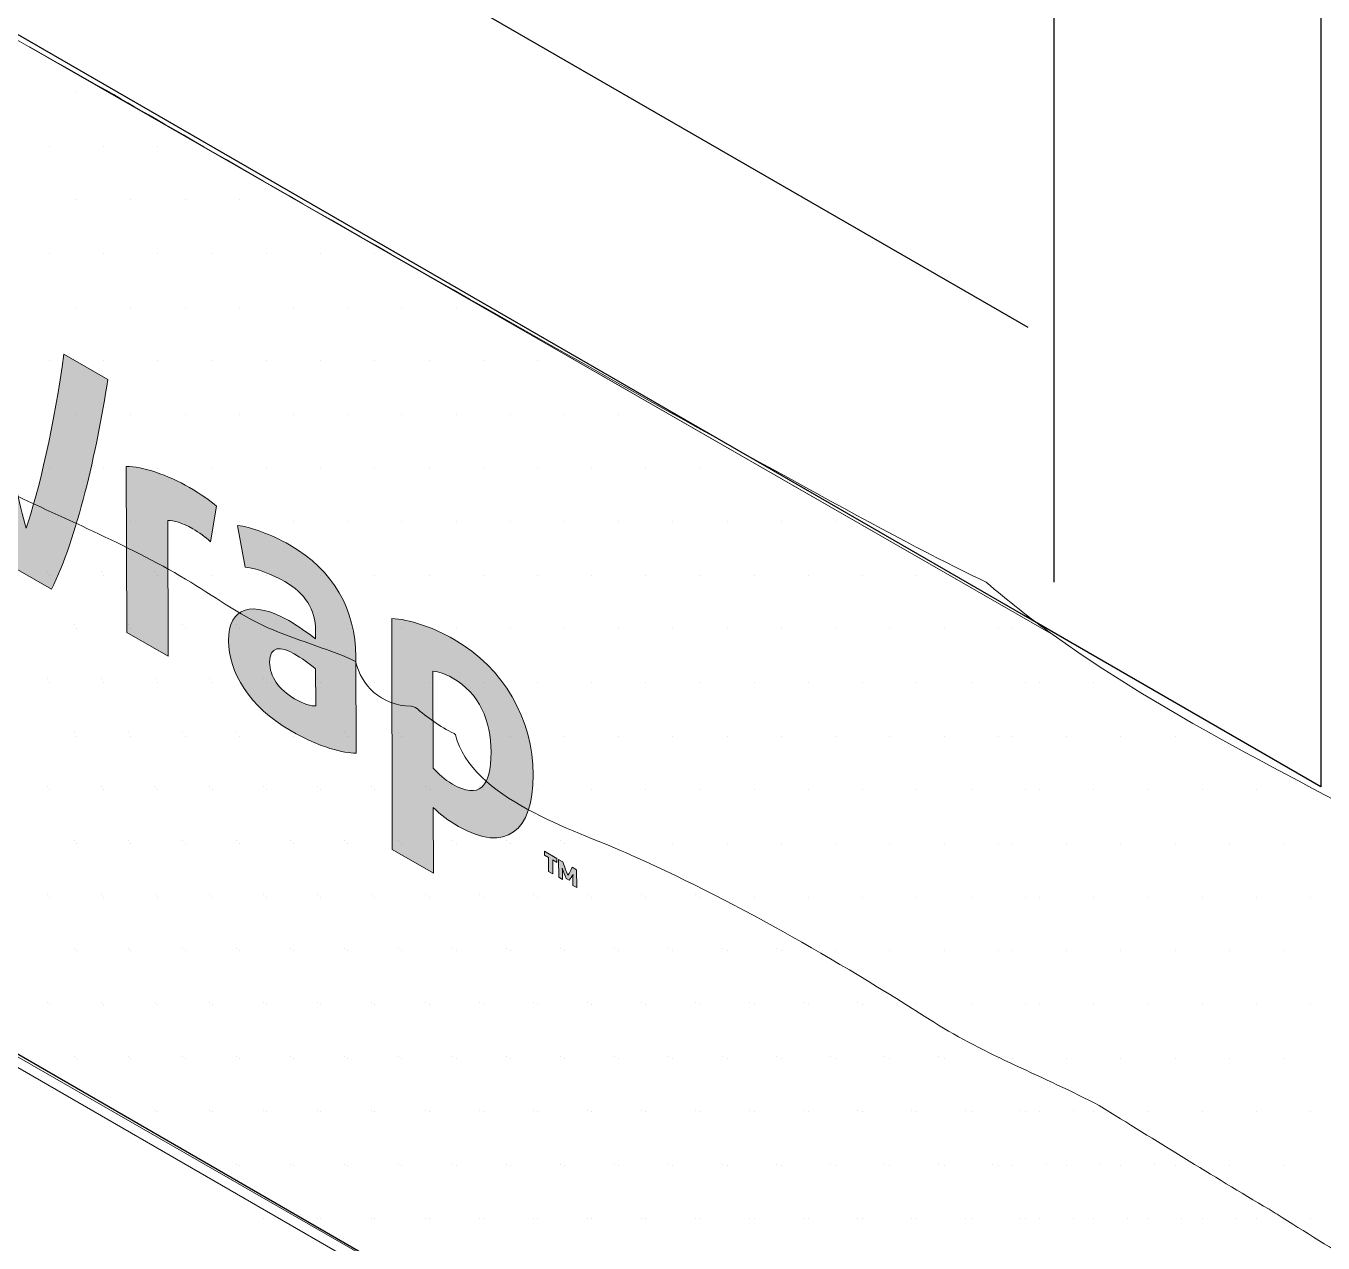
# Model space of a CAD drawing. Header units: inches. Extents: x -17.6 to 82.3, y -15.1 to 23.2.
# Drawn here: x 69.711 to 70.1616, y 10.218 to 10.641 of the extents above; entities that cross this region are included whole.
import ezdxf

# ---------------------------------------------------------------- set-up
doc = ezdxf.new("R2010")
doc.units = ezdxf.units.IN
doc.header["$MEASUREMENT"] = 0
for name, color, linetype, lineweight in [('.ATI-HATCH', 7, 'Continuous', 0), ('G-ANNO-TTLB', 7, 'Continuous', 0), ('TYVEK', 7, 'Continuous', 0)]:
    doc.layers.add(name, color=color, linetype=linetype, lineweight=lineweight)

# ---------------------------------------------------------------- blocks, each defined once
blk = doc.blocks.new('Block_326')
at = {"layer": 'TYVEK', "true_color": 0x000000, "transparency": 33554687}
h = blk.add_hatch(color=18, dxfattribs=at)
h.dxf.hatch_style = 2
edge = h.paths.add_edge_path()
edge.add_spline(control_points=[(69.72414, 10.52693), (69.72414, 10.52693), (69.73939, 10.51817), (69.73939, 10.51817), (69.73549, 10.49239), (69.72868, 10.46323), (69.71986, 10.44521), (69.71986, 10.44521), (69.70346, 10.45462), (69.70346, 10.45462), (69.69831, 10.47261), (69.69367, 10.49295), (69.68976, 10.51492), (69.68584, 10.49745), (69.68139, 10.48233), (69.6762, 10.47027), (69.6762, 10.47027), (69.65981, 10.47968), (69.65981, 10.47968), (69.6514, 10.5076), (69.6439, 10.54497), (69.63997, 10.57525), (69.63997, 10.57525), (69.65511, 10.56656), (69.65511, 10.56656), (69.65841, 10.53929), (69.66433, 10.50739), (69.66864, 10.49084), (69.6731, 10.50236), (69.68003, 10.52604), (69.683, 10.55055), (69.683, 10.55055), (69.69636, 10.54287), (69.69636, 10.54287), (69.69956, 10.51482), (69.70642, 10.48323), (69.71105, 10.4665), (69.71519, 10.47819), (69.72107, 10.50332), (69.72414, 10.52693)], knot_values=[0, 0, 0, 0, 1, 1, 1, 2, 2, 2, 3, 3, 3, 4, 4, 4, 5, 5, 5, 6, 6, 6, 7, 7, 7, 8, 8, 8, 9, 9, 9, 10, 10, 10, 11, 11, 11, 12, 12, 12, 13, 13, 13, 13], degree=3, periodic=0)
h = blk.add_hatch(color=18, dxfattribs=at)
h.dxf.hatch_style = 2
edge = h.paths.add_edge_path()
edge.add_spline(control_points=[(69.76774, 10.48061), (69.7715, 10.47845), (69.77506, 10.47593), (69.77715, 10.47413), (69.77715, 10.47413), (69.77509, 10.46172), (69.77509, 10.46172), (69.77331, 10.46346), (69.77112, 10.46496), (69.76893, 10.46622), (69.76506, 10.46844), (69.76245, 10.46909), (69.76026, 10.46915), (69.76026, 10.46915), (69.76038, 10.42194), (69.76038, 10.42194), (69.76038, 10.42194), (69.74597, 10.43022), (69.74597, 10.43022), (69.74597, 10.43022), (69.74583, 10.4879), (69.74583, 10.4879), (69.75146, 10.48791), (69.76023, 10.48493), (69.76774, 10.48061)], knot_values=[0, 0, 0, 0, 1, 1, 1, 2, 2, 2, 3, 3, 3, 4, 4, 4, 5, 5, 5, 6, 6, 6, 7, 7, 7, 8, 8, 8, 8], degree=3, periodic=0)
h = blk.add_hatch(color=18, dxfattribs=at)
h.dxf.hatch_style = 2
edge = h.paths.add_edge_path()
edge.add_spline(control_points=[(69.81163, 10.40467), (69.81163, 10.40467), (69.8116, 10.41755), (69.8116, 10.41755), (69.80919, 10.41953), (69.80668, 10.42133), (69.80418, 10.42277), (69.79937, 10.42553), (69.79562, 10.42552), (69.79563, 10.41986), (69.79565, 10.41481), (69.79879, 10.41036), (69.80432, 10.40718), (69.80745, 10.40538), (69.81006, 10.4046), (69.81163, 10.40467)], knot_values=[0, 0, 0, 0, 1, 1, 1, 2, 2, 2, 3, 3, 3, 4, 4, 4, 5, 5, 5, 5], degree=3, periodic=0)
edge = h.paths.add_edge_path()
edge.add_spline(control_points=[(69.80289, 10.3961), (69.78858, 10.40431), (69.78136, 10.41652), (69.78133, 10.42735), (69.7813, 10.43928), (69.78974, 10.4414), (69.80227, 10.43433), (69.8052, 10.43265), (69.80896, 10.43001), (69.81157, 10.42803), (69.81157, 10.42803), (69.81156, 10.43092), (69.81156, 10.43092), (69.81155, 10.43827), (69.80788, 10.44386), (69.80088, 10.44787), (69.79629, 10.45051), (69.79138, 10.45249), (69.78711, 10.4529), (69.78711, 10.4529), (69.78446, 10.4674), (69.78446, 10.4674), (69.78895, 10.46699), (69.79615, 10.4643), (69.80252, 10.46064), (69.81787, 10.45183), (69.82552, 10.43806), (69.82556, 10.4218), (69.82556, 10.4218), (69.82564, 10.38832), (69.82564, 10.38832), (69.82137, 10.38825), (69.81333, 10.3901), (69.80289, 10.3961)], knot_values=[0, 0, 0, 0, 1, 1, 1, 2, 2, 2, 3, 3, 3, 4, 4, 4, 5, 5, 5, 6, 6, 6, 7, 7, 7, 8, 8, 8, 9, 9, 9, 10, 10, 10, 11, 11, 11, 11], degree=3, periodic=0)
h = blk.add_hatch(color=18, dxfattribs=at)
h.dxf.hatch_style = 2
edge = h.paths.add_edge_path()
edge.add_spline(control_points=[(69.85915, 10.37751), (69.86834, 10.37223), (69.8726, 10.37628), (69.87257, 10.38868), (69.87254, 10.39952), (69.86856, 10.40902), (69.85905, 10.41448), (69.85644, 10.41598), (69.85457, 10.41645), (69.85237, 10.41675), (69.85237, 10.41675), (69.85246, 10.38303), (69.85246, 10.38303), (69.85444, 10.38093), (69.85612, 10.37925), (69.85915, 10.37751)], knot_values=[0, 0, 0, 0, 1, 1, 1, 2, 2, 2, 3, 3, 3, 4, 4, 4, 5, 5, 5, 5], degree=3, periodic=0)
edge = h.paths.add_edge_path()
edge.add_spline(control_points=[(69.86127, 10.36282), (69.85761, 10.36492), (69.8551, 10.36684), (69.85249, 10.36942), (69.85249, 10.36942), (69.85255, 10.34654), (69.85255, 10.34654), (69.85255, 10.34654), (69.83824, 10.35476), (69.83824, 10.35476), (69.83824, 10.35476), (69.83804, 10.43508), (69.83804, 10.43508), (69.84399, 10.43479), (69.85234, 10.43204), (69.85975, 10.42779), (69.87688, 10.41795), (69.88714, 10.40004), (69.88719, 10.38077), (69.88724, 10.36102), (69.87756, 10.35347), (69.86127, 10.36282)], knot_values=[0, 0, 0, 0, 1, 1, 1, 2, 2, 2, 3, 3, 3, 4, 4, 4, 5, 5, 5, 6, 6, 6, 7, 7, 7, 7], degree=3, periodic=0)
h = blk.add_hatch(color=18, dxfattribs=at)
h.dxf.hatch_style = 2
edge = h.paths.add_edge_path()
edge.add_spline(control_points=[(69.89753, 10.35051), (69.89807, 10.34873), (69.89857, 10.34738), (69.89921, 10.34593), (69.89982, 10.34666), (69.90025, 10.34747), (69.90077, 10.34865), (69.90077, 10.34865), (69.90227, 10.34779), (69.90227, 10.34779), (69.90227, 10.34779), (69.90229, 10.34156), (69.90229, 10.34156), (69.90229, 10.34156), (69.90098, 10.34231), (69.90098, 10.34231), (69.90098, 10.34231), (69.90097, 10.34518), (69.90097, 10.34518), (69.90097, 10.34518), (69.90103, 10.34612), (69.90103, 10.34612), (69.90061, 10.34542), (69.90011, 10.34472), (69.89968, 10.34419), (69.89968, 10.34419), (69.89868, 10.34477), (69.89868, 10.34477), (69.89822, 10.34583), (69.89772, 10.34712), (69.89728, 10.34832), (69.89728, 10.34832), (69.89735, 10.34726), (69.89735, 10.34726), (69.89735, 10.34726), (69.89735, 10.34439), (69.89735, 10.34439), (69.89735, 10.34439), (69.89605, 10.34514), (69.89605, 10.34514), (69.89605, 10.34514), (69.89603, 10.35137), (69.89603, 10.35137), (69.89603, 10.35137), (69.89753, 10.35051), (69.89753, 10.35051)], knot_values=[0, 0, 0, 0, 1, 1, 1, 2, 2, 2, 3, 3, 3, 4, 4, 4, 5, 5, 5, 6, 6, 6, 7, 7, 7, 8, 8, 8, 9, 9, 9, 10, 10, 10, 11, 11, 11, 12, 12, 12, 13, 13, 13, 14, 14, 14, 15, 15, 15, 15], degree=3, periodic=0)
edge = h.paths.add_edge_path()
edge.add_spline(control_points=[(69.89253, 10.352), (69.89253, 10.352), (69.89107, 10.35284), (69.89107, 10.35284), (69.89107, 10.35284), (69.89107, 10.35422), (69.89107, 10.35422), (69.89107, 10.35422), (69.89543, 10.35171), (69.89543, 10.35171), (69.89543, 10.35171), (69.89544, 10.35033), (69.89544, 10.35033), (69.89544, 10.35033), (69.89398, 10.35117), (69.89398, 10.35117), (69.89398, 10.35117), (69.89399, 10.34632), (69.89399, 10.34632), (69.89399, 10.34632), (69.89254, 10.34716), (69.89254, 10.34716), (69.89254, 10.34716), (69.89253, 10.352), (69.89253, 10.352)], knot_values=[0, 0, 0, 0, 1, 1, 1, 2, 2, 2, 3, 3, 3, 4, 4, 4, 5, 5, 5, 6, 6, 6, 7, 7, 7, 8, 8, 8, 8], degree=3, periodic=0)
at = {"layer": 'TYVEK'}
for points, knots in [([(69.72414, 10.52693), (69.72414, 10.52693), (69.73939, 10.51817), (69.73939, 10.51817), (69.73549, 10.49239), (69.72868, 10.46323), (69.71986, 10.44521), (69.71986, 10.44521), (69.70346, 10.45462), (69.70346, 10.45462), (69.69831, 10.47261), (69.69367, 10.49295), (69.68976, 10.51492), (69.68584, 10.49745), (69.68139, 10.48233), (69.6762, 10.47027), (69.6762, 10.47027), (69.65981, 10.47968), (69.65981, 10.47968), (69.6514, 10.5076), (69.6439, 10.54497), (69.63997, 10.57525), (69.63997, 10.57525), (69.65511, 10.56656), (69.65511, 10.56656), (69.65841, 10.53929), (69.66433, 10.50739), (69.66864, 10.49084), (69.6731, 10.50236), (69.68003, 10.52604), (69.683, 10.55055), (69.683, 10.55055), (69.69636, 10.54287), (69.69636, 10.54287), (69.69956, 10.51482), (69.70642, 10.48323), (69.71105, 10.4665), (69.71519, 10.47819), (69.72107, 10.50332), (69.72414, 10.52693)], [0, 0, 0, 0, 1, 1, 1, 2, 2, 2, 3, 3, 3, 4, 4, 4, 5, 5, 5, 6, 6, 6, 7, 7, 7, 8, 8, 8, 9, 9, 9, 10, 10, 10, 11, 11, 11, 12, 12, 12, 13, 13, 13, 13]), ([(69.76774, 10.48061), (69.7715, 10.47845), (69.77506, 10.47593), (69.77715, 10.47413), (69.77715, 10.47413), (69.77509, 10.46172), (69.77509, 10.46172), (69.77331, 10.46346), (69.77112, 10.46496), (69.76893, 10.46622), (69.76506, 10.46844), (69.76245, 10.46909), (69.76026, 10.46915), (69.76026, 10.46915), (69.76038, 10.42194), (69.76038, 10.42194), (69.76038, 10.42194), (69.74597, 10.43022), (69.74597, 10.43022), (69.74597, 10.43022), (69.74583, 10.4879), (69.74583, 10.4879), (69.75146, 10.48791), (69.76023, 10.48493), (69.76774, 10.48061)], [0, 0, 0, 0, 1, 1, 1, 2, 2, 2, 3, 3, 3, 4, 4, 4, 5, 5, 5, 6, 6, 6, 7, 7, 7, 8, 8, 8, 8]), ([(69.80289, 10.3961), (69.78858, 10.40431), (69.78136, 10.41652), (69.78133, 10.42735), (69.7813, 10.43928), (69.78974, 10.4414), (69.80227, 10.43433), (69.8052, 10.43265), (69.80896, 10.43001), (69.81157, 10.42803), (69.81157, 10.42803), (69.81156, 10.43092), (69.81156, 10.43092), (69.81155, 10.43827), (69.80788, 10.44386), (69.80088, 10.44787), (69.79629, 10.45051), (69.79138, 10.45249), (69.78711, 10.4529), (69.78711, 10.4529), (69.78446, 10.4674), (69.78446, 10.4674), (69.78895, 10.46699), (69.79615, 10.4643), (69.80252, 10.46064), (69.81787, 10.45183), (69.82552, 10.43806), (69.82556, 10.4218), (69.82556, 10.4218), (69.82564, 10.38832), (69.82564, 10.38832), (69.82137, 10.38825), (69.81333, 10.3901), (69.80289, 10.3961)], [0, 0, 0, 0, 1, 1, 1, 2, 2, 2, 3, 3, 3, 4, 4, 4, 5, 5, 5, 6, 6, 6, 7, 7, 7, 8, 8, 8, 9, 9, 9, 10, 10, 10, 11, 11, 11, 11]), ([(69.86127, 10.36282), (69.85761, 10.36492), (69.8551, 10.36684), (69.85249, 10.36942), (69.85249, 10.36942), (69.85255, 10.34654), (69.85255, 10.34654), (69.85255, 10.34654), (69.83824, 10.35476), (69.83824, 10.35476), (69.83824, 10.35476), (69.83804, 10.43508), (69.83804, 10.43508), (69.84399, 10.43479), (69.85234, 10.43204), (69.85975, 10.42779), (69.87688, 10.41795), (69.88714, 10.40004), (69.88719, 10.38077), (69.88724, 10.36102), (69.87756, 10.35347), (69.86127, 10.36282)], [0, 0, 0, 0, 1, 1, 1, 2, 2, 2, 3, 3, 3, 4, 4, 4, 5, 5, 5, 6, 6, 6, 7, 7, 7, 7]), ([(69.81163, 10.40467), (69.81163, 10.40467), (69.8116, 10.41755), (69.8116, 10.41755), (69.80919, 10.41953), (69.80668, 10.42133), (69.80418, 10.42277), (69.79937, 10.42553), (69.79562, 10.42552), (69.79563, 10.41986), (69.79565, 10.41481), (69.79879, 10.41036), (69.80432, 10.40718), (69.80745, 10.40538), (69.81006, 10.4046), (69.81163, 10.40467)], [0, 0, 0, 0, 1, 1, 1, 2, 2, 2, 3, 3, 3, 4, 4, 4, 5, 5, 5, 5]), ([(69.85915, 10.37751), (69.86834, 10.37223), (69.8726, 10.37628), (69.87257, 10.38868), (69.87254, 10.39952), (69.86856, 10.40902), (69.85905, 10.41448), (69.85644, 10.41598), (69.85457, 10.41645), (69.85237, 10.41675), (69.85237, 10.41675), (69.85246, 10.38303), (69.85246, 10.38303), (69.85444, 10.38093), (69.85612, 10.37925), (69.85915, 10.37751)], [0, 0, 0, 0, 1, 1, 1, 2, 2, 2, 3, 3, 3, 4, 4, 4, 5, 5, 5, 5]), ([(69.89253, 10.352), (69.89253, 10.352), (69.89107, 10.35284), (69.89107, 10.35284), (69.89107, 10.35284), (69.89107, 10.35422), (69.89107, 10.35422), (69.89107, 10.35422), (69.89543, 10.35171), (69.89543, 10.35171), (69.89543, 10.35171), (69.89544, 10.35033), (69.89544, 10.35033), (69.89544, 10.35033), (69.89398, 10.35117), (69.89398, 10.35117), (69.89398, 10.35117), (69.89399, 10.34632), (69.89399, 10.34632), (69.89399, 10.34632), (69.89254, 10.34716), (69.89254, 10.34716), (69.89254, 10.34716), (69.89253, 10.352), (69.89253, 10.352)], [0, 0, 0, 0, 1, 1, 1, 2, 2, 2, 3, 3, 3, 4, 4, 4, 5, 5, 5, 6, 6, 6, 7, 7, 7, 8, 8, 8, 8]), ([(69.89753, 10.35051), (69.89807, 10.34873), (69.89857, 10.34738), (69.89921, 10.34593), (69.89982, 10.34666), (69.90025, 10.34747), (69.90077, 10.34865), (69.90077, 10.34865), (69.90227, 10.34779), (69.90227, 10.34779), (69.90227, 10.34779), (69.90229, 10.34156), (69.90229, 10.34156), (69.90229, 10.34156), (69.90098, 10.34231), (69.90098, 10.34231), (69.90098, 10.34231), (69.90097, 10.34518), (69.90097, 10.34518), (69.90097, 10.34518), (69.90103, 10.34612), (69.90103, 10.34612), (69.90061, 10.34542), (69.90011, 10.34472), (69.89968, 10.34419), (69.89968, 10.34419), (69.89868, 10.34477), (69.89868, 10.34477), (69.89822, 10.34583), (69.89772, 10.34712), (69.89728, 10.34832), (69.89728, 10.34832), (69.89735, 10.34726), (69.89735, 10.34726), (69.89735, 10.34726), (69.89735, 10.34439), (69.89735, 10.34439), (69.89735, 10.34439), (69.89605, 10.34514), (69.89605, 10.34514), (69.89605, 10.34514), (69.89603, 10.35137), (69.89603, 10.35137), (69.89603, 10.35137), (69.89753, 10.35051), (69.89753, 10.35051)], [0, 0, 0, 0, 1, 1, 1, 2, 2, 2, 3, 3, 3, 4, 4, 4, 5, 5, 5, 6, 6, 6, 7, 7, 7, 8, 8, 8, 9, 9, 9, 10, 10, 10, 11, 11, 11, 12, 12, 12, 13, 13, 13, 14, 14, 14, 15, 15, 15, 15])]:
    blk.add_open_spline(points, degree=3, knots=knots, dxfattribs=at)
blk = doc.blocks.new('Block_325')
at = {"layer": 'TYVEK'}
blk.add_blockref('Block_326', (0, 0), dxfattribs=at)

msp = doc.modelspace()

# ---------------------------------------------------------------- hatches: boundary and pattern name
at = {"layer": 'G-ANNO-TTLB', "true_color": 0xff00ff, "transparency": 33554687}
h = msp.add_hatch(color=6, dxfattribs=at)
edge = h.paths.add_edge_path()
edge.add_spline(control_points=[(77.90202, -11.06099), (77.90202, -11.06099), (37.21427, -11.06099), (37.21427, -11.06099), (37.21427, -11.06099), (37.21427, 23.06401), (37.21427, 23.06401), (37.21427, 23.06401), (77.90202, 23.06401), (77.90202, 23.06401), (77.90202, 23.06401), (77.90202, -11.06099), (77.90202, -11.06099)], knot_values=[0, 0, 0, 0, 1, 1, 1, 2, 2, 2, 3, 3, 3, 4, 4, 4, 4], degree=3, periodic=0)
edge = h.paths.add_edge_path()
edge.add_spline(control_points=[(37.33927, 22.93901), (37.33927, 22.93901), (37.33927, -10.93599), (37.33927, -10.93599), (37.33927, -10.93599), (77.77702, -10.93599), (77.77702, -10.93599), (77.77702, -10.93599), (77.77702, 22.93901), (77.77702, 22.93901), (77.77702, 22.93901), (37.33927, 22.93901), (37.33927, 22.93901)], knot_values=[0, 0, 0, 0, 1, 1, 1, 2, 2, 2, 3, 3, 3, 4, 4, 4, 4], degree=3, periodic=0)
edge.add_line((37.33927, 22.93901), (37.33927, 22.93901))

# ---------------------------------------------------------------- linework, layer by layer
at = {"layer": '.ATI-HATCH', "color": 8, "lineweight": 0, "true_color": 0x808080}
for p, q in [((69.72858, 10.61782), (69.72858, 10.61782)), ((69.71916, 10.59918), (69.71916, 10.59918)), ((69.73799, 10.59918), (69.73799, 10.59918)), ((69.75683, 10.59918), (69.75683, 10.59918)), ((69.72858, 10.58055), (69.72858, 10.58055)), ((69.74741, 10.58055), (69.74741, 10.58055)), ((69.76624, 10.58055), (69.76624, 10.58055)), ((69.78507, 10.58055), (69.78507, 10.58055)), ((69.80391, 10.58055), (69.80391, 10.58055)), ((69.71916, 10.56191), (69.71916, 10.56191)), ((69.73799, 10.56191), (69.73799, 10.56191)), ((69.75683, 10.56191), (69.75683, 10.56191)), ((69.77566, 10.56191), (69.77566, 10.56191)), ((69.79449, 10.56191), (69.79449, 10.56191)), ((69.81332, 10.56191), (69.81332, 10.56191)), ((69.83216, 10.56191), (69.83216, 10.56191)), ((69.72858, 10.54327), (69.72858, 10.54327)), ((69.74741, 10.54327), (69.74741, 10.54327)), ((69.76624, 10.54327), (69.76624, 10.54327)), ((69.78507, 10.54327), (69.78507, 10.54327)), ((69.80391, 10.54327), (69.80391, 10.54327)), ((69.82274, 10.54327), (69.82274, 10.54327)), ((69.84157, 10.54327), (69.84157, 10.54327)), ((69.86041, 10.54327), (69.86041, 10.54327)), ((69.71916, 10.52463), (69.71916, 10.52463)), ((69.73799, 10.52463), (69.73799, 10.52463)), ((69.75683, 10.52463), (69.75683, 10.52463)), ((69.77566, 10.52463), (69.77566, 10.52463)), ((69.79449, 10.52463), (69.79449, 10.52463)), ((69.81332, 10.52463), (69.81332, 10.52463)), ((69.83216, 10.52463), (69.83216, 10.52463)), ((69.85099, 10.52463), (69.85099, 10.52463)), ((69.86982, 10.52463), (69.86982, 10.52463)), ((69.88866, 10.52463), (69.88866, 10.52463)), ((69.90749, 10.52463), (69.90749, 10.52463)), ((69.72858, 10.50599), (69.72858, 10.50599)), ((69.74741, 10.50599), (69.74741, 10.50599)), ((69.76624, 10.50599), (69.76624, 10.50599)), ((69.78507, 10.50599), (69.78507, 10.50599)), ((69.80391, 10.50599), (69.80391, 10.50599)), ((69.82274, 10.50599), (69.82274, 10.50599)), ((69.84157, 10.50599), (69.84157, 10.50599)), ((69.86041, 10.50599), (69.86041, 10.50599)), ((69.87924, 10.50599), (69.87924, 10.50599)), ((69.89807, 10.50599), (69.89807, 10.50599)), ((69.91691, 10.50599), (69.91691, 10.50599)), ((69.93574, 10.50599), (69.93574, 10.50599)), ((69.71916, 10.48736), (69.71916, 10.48736)), ((69.73799, 10.48736), (69.73799, 10.48736)), ((69.75683, 10.48736), (69.75683, 10.48736)), ((69.77566, 10.48736), (69.77566, 10.48736)), ((69.79449, 10.48736), (69.79449, 10.48736)), ((69.81332, 10.48736), (69.81332, 10.48736)), ((69.83216, 10.48736), (69.83216, 10.48736)), ((69.85099, 10.48736), (69.85099, 10.48736)), ((69.86982, 10.48736), (69.86982, 10.48736)), ((69.88866, 10.48736), (69.88866, 10.48736)), ((69.90749, 10.48736), (69.90749, 10.48736)), ((69.92632, 10.48736), (69.92632, 10.48736)), ((69.94515, 10.48736), (69.94515, 10.48736)), ((69.96399, 10.48736), (69.96399, 10.48736)), ((69.72858, 10.46872), (69.72858, 10.46872)), ((69.74741, 10.46872), (69.74741, 10.46872)), ((69.76624, 10.46872), (69.76624, 10.46872)), ((69.78507, 10.46872), (69.78507, 10.46872)), ((69.80391, 10.46872), (69.80391, 10.46872)), ((69.82274, 10.46872), (69.82274, 10.46872)), ((69.84157, 10.46872), (69.84157, 10.46872)), ((69.86041, 10.46872), (69.86041, 10.46872)), ((69.87924, 10.46872), (69.87924, 10.46872)), ((69.89807, 10.46872), (69.89807, 10.46872)), ((69.91691, 10.46872), (69.91691, 10.46872)), ((69.93574, 10.46872), (69.93574, 10.46872)), ((69.95457, 10.46872), (69.95457, 10.46872)), ((69.9734, 10.46872), (69.9734, 10.46872)), ((69.99224, 10.46872), (69.99224, 10.46872)), ((69.71854, 10.45157), (69.71854, 10.45157)), ((69.71916, 10.45008), (69.71916, 10.45008)), ((69.73729, 10.45157), (69.73729, 10.45157)), ((69.73799, 10.45008), (69.73799, 10.45008)), ((69.75604, 10.45157), (69.75604, 10.45157)), ((69.75683, 10.45008), (69.75683, 10.45008)), ((69.77566, 10.45008), (69.77566, 10.45008)), ((69.79449, 10.45008), (69.79449, 10.45008)), ((69.81332, 10.45008), (69.81332, 10.45008)), ((69.83216, 10.45008), (69.83216, 10.45008)), ((69.85099, 10.45008), (69.85099, 10.45008)), ((69.86982, 10.45008), (69.86982, 10.45008)), ((69.88866, 10.45008), (69.88866, 10.45008)), ((69.90749, 10.45008), (69.90749, 10.45008)), ((69.92632, 10.45008), (69.92632, 10.45008)), ((69.94515, 10.45008), (69.94515, 10.45008)), ((69.96399, 10.45008), (69.96399, 10.45008)), ((69.98282, 10.45008), (69.98282, 10.45008)), ((70.00165, 10.45008), (70.00165, 10.45008)), ((70.02049, 10.45008), (70.02049, 10.45008)), ((69.72791, 10.43282), (69.72791, 10.43282)), ((69.74666, 10.43282), (69.74666, 10.43282)), ((69.76541, 10.43282), (69.76541, 10.43282)), ((69.78416, 10.43282), (69.78416, 10.43282)), ((69.72858, 10.43144), (69.72858, 10.43144)), ((69.74741, 10.43144), (69.74741, 10.43144)), ((69.76624, 10.43144), (69.76624, 10.43144)), ((69.78507, 10.43144), (69.78507, 10.43144)), ((69.80391, 10.43144), (69.80391, 10.43144)), ((69.82274, 10.43144), (69.82274, 10.43144)), ((69.84157, 10.43144), (69.84157, 10.43144)), ((69.86041, 10.43144), (69.86041, 10.43144)), ((69.87924, 10.43144), (69.87924, 10.43144)), ((69.89807, 10.43144), (69.89807, 10.43144)), ((69.91691, 10.43144), (69.91691, 10.43144)), ((69.93574, 10.43144), (69.93574, 10.43144)), ((69.95457, 10.43144), (69.95457, 10.43144)), ((69.9734, 10.43144), (69.9734, 10.43144)), ((69.99224, 10.43144), (69.99224, 10.43144)), ((70.01107, 10.43144), (70.01107, 10.43144)), ((70.0299, 10.43144), (70.0299, 10.43144)), ((70.04874, 10.43144), (70.04874, 10.43144)), ((70.05367, 10.43144), (70.05367, 10.43144)), ((69.71854, 10.41407), (69.71854, 10.41407)), ((69.73729, 10.41407), (69.73729, 10.41407)), ((69.75604, 10.41407), (69.75604, 10.41407)), ((69.77479, 10.41407), (69.77479, 10.41407)), ((69.79354, 10.41407), (69.79354, 10.41407)), ((69.81229, 10.41407), (69.81229, 10.41407)), ((69.71916, 10.41281), (69.71916, 10.41281)), ((69.73799, 10.41281), (69.73799, 10.41281)), ((69.75683, 10.41281), (69.75683, 10.41281)), ((69.77566, 10.41281), (69.77566, 10.41281)), ((69.79449, 10.41281), (69.79449, 10.41281)), ((69.81332, 10.41281), (69.81332, 10.41281)), ((69.83216, 10.41281), (69.83216, 10.41281)), ((69.85099, 10.41281), (69.85099, 10.41281)), ((69.86982, 10.41281), (69.86982, 10.41281)), ((69.88866, 10.41281), (69.88866, 10.41281)), ((69.90749, 10.41281), (69.90749, 10.41281)), ((69.92632, 10.41281), (69.92632, 10.41281)), ((69.94515, 10.41281), (69.94515, 10.41281)), ((69.96399, 10.41281), (69.96399, 10.41281)), ((69.98282, 10.41281), (69.98282, 10.41281)), ((70.00165, 10.41281), (70.00165, 10.41281)), ((70.02049, 10.41281), (70.02049, 10.41281)), ((70.03932, 10.41281), (70.03932, 10.41281)), ((70.05815, 10.41281), (70.05815, 10.41281)), ((70.06309, 10.41281), (70.06309, 10.41281)), ((70.08192, 10.41281), (70.08192, 10.41281)), ((69.72791, 10.39532), (69.72791, 10.39532)), ((69.72858, 10.39417), (69.72858, 10.39417)), ((69.74666, 10.39532), (69.74666, 10.39532)), ((69.74741, 10.39417), (69.74741, 10.39417)), ((69.76541, 10.39532), (69.76541, 10.39532)), ((69.76624, 10.39417), (69.76624, 10.39417)), ((69.78416, 10.39532), (69.78416, 10.39532)), ((69.78507, 10.39417), (69.78507, 10.39417)), ((69.80291, 10.39532), (69.80291, 10.39532)), ((69.80391, 10.39417), (69.80391, 10.39417)), ((69.82166, 10.39532), (69.82166, 10.39532)), ((69.82274, 10.39417), (69.82274, 10.39417)), ((69.84041, 10.39532), (69.84041, 10.39532)), ((69.84157, 10.39417), (69.84157, 10.39417)), ((69.86041, 10.39417), (69.86041, 10.39417)), ((69.87924, 10.39417), (69.87924, 10.39417)), ((69.89807, 10.39417), (69.89807, 10.39417)), ((69.91691, 10.39417), (69.91691, 10.39417)), ((69.93574, 10.39417), (69.93574, 10.39417)), ((69.95457, 10.39417), (69.95457, 10.39417)), ((69.9734, 10.39417), (69.9734, 10.39417)), ((69.99224, 10.39417), (69.99224, 10.39417)), ((70.01107, 10.39417), (70.01107, 10.39417)), ((70.0299, 10.39417), (70.0299, 10.39417)), ((70.04874, 10.39417), (70.04874, 10.39417)), ((70.05367, 10.39417), (70.05367, 10.39417)), ((70.0725, 10.39417), (70.0725, 10.39417)), ((70.09133, 10.39417), (70.09133, 10.39417)), ((70.11017, 10.39417), (70.11017, 10.39417)), ((69.71854, 10.37657), (69.71854, 10.37657)), ((69.71916, 10.37553), (69.71916, 10.37553)), ((69.73729, 10.37657), (69.73729, 10.37657)), ((69.73799, 10.37553), (69.73799, 10.37553)), ((69.75604, 10.37657), (69.75604, 10.37657)), ((69.75683, 10.37553), (69.75683, 10.37553)), ((69.77479, 10.37657), (69.77479, 10.37657)), ((69.77566, 10.37553), (69.77566, 10.37553)), ((69.79354, 10.37657), (69.79354, 10.37657)), ((69.79449, 10.37553), (69.79449, 10.37553)), ((69.81229, 10.37657), (69.81229, 10.37657)), ((69.81332, 10.37553), (69.81332, 10.37553)), ((69.83104, 10.37657), (69.83104, 10.37657)), ((69.83216, 10.37553), (69.83216, 10.37553)), ((69.84979, 10.37657), (69.84979, 10.37657)), ((69.85099, 10.37553), (69.85099, 10.37553)), ((69.86854, 10.37657), (69.86854, 10.37657)), ((69.86982, 10.37553), (69.86982, 10.37553)), ((69.88866, 10.37553), (69.88866, 10.37553)), ((69.90749, 10.37553), (69.90749, 10.37553)), ((69.92632, 10.37553), (69.92632, 10.37553)), ((69.94515, 10.37553), (69.94515, 10.37553)), ((69.96399, 10.37553), (69.96399, 10.37553)), ((69.98282, 10.37553), (69.98282, 10.37553)), ((70.00165, 10.37553), (70.00165, 10.37553)), ((70.02049, 10.37553), (70.02049, 10.37553)), ((70.03932, 10.37553), (70.03932, 10.37553)), ((70.05815, 10.37553), (70.05815, 10.37553)), ((70.06309, 10.37553), (70.06309, 10.37553)), ((70.08192, 10.37553), (70.08192, 10.37553)), ((70.10075, 10.37553), (70.10075, 10.37553)), ((70.11958, 10.37553), (70.11958, 10.37553)), ((70.13842, 10.37553), (70.13842, 10.37553)), ((69.72791, 10.35782), (69.72791, 10.35782)), ((69.72858, 10.35689), (69.72858, 10.35689)), ((69.74666, 10.35782), (69.74666, 10.35782)), ((69.74741, 10.35689), (69.74741, 10.35689)), ((69.76541, 10.35782), (69.76541, 10.35782)), ((69.76624, 10.35689), (69.76624, 10.35689)), ((69.78416, 10.35782), (69.78416, 10.35782)), ((69.78507, 10.35689), (69.78507, 10.35689)), ((69.80291, 10.35782), (69.80291, 10.35782)), ((69.80391, 10.35689), (69.80391, 10.35689)), ((69.82166, 10.35782), (69.82166, 10.35782)), ((69.82274, 10.35689), (69.82274, 10.35689)), ((69.84041, 10.35782), (69.84041, 10.35782)), ((69.84157, 10.35689), (69.84157, 10.35689)), ((69.85916, 10.35782), (69.85916, 10.35782)), ((69.86041, 10.35689), (69.86041, 10.35689)), ((69.87791, 10.35782), (69.87791, 10.35782)), ((69.87924, 10.35689), (69.87924, 10.35689)), ((69.89666, 10.35782), (69.89666, 10.35782)), ((69.89807, 10.35689), (69.89807, 10.35689)), ((69.91691, 10.35689), (69.91691, 10.35689)), ((69.93574, 10.35689), (69.93574, 10.35689)), ((69.95457, 10.35689), (69.95457, 10.35689)), ((69.9734, 10.35689), (69.9734, 10.35689)), ((69.99224, 10.35689), (69.99224, 10.35689)), ((70.01107, 10.35689), (70.01107, 10.35689)), ((70.0299, 10.35689), (70.0299, 10.35689)), ((70.04874, 10.35689), (70.04874, 10.35689)), ((70.05367, 10.35689), (70.05367, 10.35689)), ((70.0725, 10.35689), (70.0725, 10.35689)), ((70.09133, 10.35689), (70.09133, 10.35689)), ((70.11017, 10.35689), (70.11017, 10.35689)), ((70.129, 10.35689), (70.129, 10.35689)), ((70.14783, 10.35689), (70.14783, 10.35689)), ((69.71854, 10.33907), (69.71854, 10.33907)), ((69.71916, 10.33826), (69.71916, 10.33826)), ((69.73729, 10.33907), (69.73729, 10.33907)), ((69.73799, 10.33826), (69.73799, 10.33826)), ((69.75604, 10.33907), (69.75604, 10.33907)), ((69.75683, 10.33826), (69.75683, 10.33826)), ((69.77479, 10.33907), (69.77479, 10.33907)), ((69.77566, 10.33826), (69.77566, 10.33826)), ((69.79354, 10.33907), (69.79354, 10.33907)), ((69.79449, 10.33826), (69.79449, 10.33826)), ((69.81229, 10.33907), (69.81229, 10.33907)), ((69.81332, 10.33826), (69.81332, 10.33826)), ((69.83104, 10.33907), (69.83104, 10.33907)), ((69.83216, 10.33826), (69.83216, 10.33826)), ((69.84979, 10.33907), (69.84979, 10.33907)), ((69.85099, 10.33826), (69.85099, 10.33826)), ((69.86854, 10.33907), (69.86854, 10.33907)), ((69.86982, 10.33826), (69.86982, 10.33826)), ((69.88729, 10.33907), (69.88729, 10.33907)), ((69.88866, 10.33826), (69.88866, 10.33826)), ((69.90604, 10.33907), (69.90604, 10.33907)), ((69.90749, 10.33826), (69.90749, 10.33826)), ((69.92479, 10.33907), (69.92479, 10.33907)), ((69.92632, 10.33826), (69.92632, 10.33826)), ((69.94354, 10.33907), (69.94354, 10.33907)), ((69.94515, 10.33826), (69.94515, 10.33826)), ((69.96399, 10.33826), (69.96399, 10.33826)), ((69.98282, 10.33826), (69.98282, 10.33826)), ((70.00165, 10.33826), (70.00165, 10.33826)), ((70.02049, 10.33826), (70.02049, 10.33826)), ((70.03932, 10.33826), (70.03932, 10.33826)), ((70.05815, 10.33826), (70.05815, 10.33826)), ((70.06309, 10.33826), (70.06309, 10.33826)), ((70.08192, 10.33826), (70.08192, 10.33826)), ((70.10075, 10.33826), (70.10075, 10.33826)), ((70.11958, 10.33826), (70.11958, 10.33826)), ((70.13842, 10.33826), (70.13842, 10.33826)), ((70.15725, 10.33826), (70.15725, 10.33826)), ((69.72791, 10.32032), (69.72791, 10.32032)), ((69.72858, 10.31962), (69.72858, 10.31962)), ((69.74666, 10.32032), (69.74666, 10.32032)), ((69.74741, 10.31962), (69.74741, 10.31962)), ((69.76541, 10.32032), (69.76541, 10.32032)), ((69.76624, 10.31962), (69.76624, 10.31962)), ((69.78416, 10.32032), (69.78416, 10.32032)), ((69.78507, 10.31962), (69.78507, 10.31962)), ((69.80291, 10.32032), (69.80291, 10.32032)), ((69.80391, 10.31962), (69.80391, 10.31962)), ((69.82166, 10.32032), (69.82166, 10.32032)), ((69.82274, 10.31962), (69.82274, 10.31962)), ((69.84041, 10.32032), (69.84041, 10.32032)), ((69.84157, 10.31962), (69.84157, 10.31962)), ((69.85916, 10.32032), (69.85916, 10.32032)), ((69.86041, 10.31962), (69.86041, 10.31962)), ((69.87791, 10.32032), (69.87791, 10.32032)), ((69.87924, 10.31962), (69.87924, 10.31962)), ((69.89666, 10.32032), (69.89666, 10.32032)), ((69.89807, 10.31962), (69.89807, 10.31962)), ((69.91541, 10.32032), (69.91541, 10.32032)), ((69.91691, 10.31962), (69.91691, 10.31962)), ((69.93416, 10.32032), (69.93416, 10.32032)), ((69.93574, 10.31962), (69.93574, 10.31962)), ((69.95291, 10.32032), (69.95291, 10.32032)), ((69.95457, 10.31962), (69.95457, 10.31962)), ((69.97166, 10.32032), (69.97166, 10.32032)), ((69.9734, 10.31962), (69.9734, 10.31962)), ((69.99224, 10.31962), (69.99224, 10.31962)), ((70.01107, 10.31962), (70.01107, 10.31962)), ((70.0299, 10.31962), (70.0299, 10.31962)), ((70.04874, 10.31962), (70.04874, 10.31962)), ((70.05367, 10.31962), (70.05367, 10.31962)), ((70.0725, 10.31962), (70.0725, 10.31962)), ((70.09133, 10.31962), (70.09133, 10.31962)), ((70.11017, 10.31962), (70.11017, 10.31962)), ((70.129, 10.31962), (70.129, 10.31962)), ((70.14783, 10.31962), (70.14783, 10.31962)), ((69.71854, 10.30157), (69.71854, 10.30157)), ((69.73729, 10.30157), (69.73729, 10.30157)), ((69.75604, 10.30157), (69.75604, 10.30157)), ((69.77479, 10.30157), (69.77479, 10.30157)), ((69.79354, 10.30157), (69.79354, 10.30157)), ((69.81229, 10.30157), (69.81229, 10.30157)), ((69.83104, 10.30157), (69.83104, 10.30157)), ((69.84979, 10.30157), (69.84979, 10.30157)), ((69.86854, 10.30157), (69.86854, 10.30157)), ((69.88729, 10.30157), (69.88729, 10.30157)), ((69.90604, 10.30157), (69.90604, 10.30157)), ((69.92479, 10.30157), (69.92479, 10.30157)), ((69.94354, 10.30157), (69.94354, 10.30157)), ((69.96229, 10.30157), (69.96229, 10.30157)), ((69.98104, 10.30157), (69.98104, 10.30157)), ((69.99979, 10.30157), (69.99979, 10.30157)), ((69.71916, 10.30098), (69.71916, 10.30098)), ((69.73799, 10.30098), (69.73799, 10.30098)), ((69.75683, 10.30098), (69.75683, 10.30098)), ((69.77566, 10.30098), (69.77566, 10.30098)), ((69.79449, 10.30098), (69.79449, 10.30098)), ((69.81332, 10.30098), (69.81332, 10.30098)), ((69.83216, 10.30098), (69.83216, 10.30098)), ((69.85099, 10.30098), (69.85099, 10.30098)), ((69.86982, 10.30098), (69.86982, 10.30098)), ((69.88866, 10.30098), (69.88866, 10.30098)), ((69.90749, 10.30098), (69.90749, 10.30098)), ((69.92632, 10.30098), (69.92632, 10.30098)), ((69.94515, 10.30098), (69.94515, 10.30098)), ((69.96399, 10.30098), (69.96399, 10.30098)), ((69.98282, 10.30098), (69.98282, 10.30098)), ((70.00165, 10.30098), (70.00165, 10.30098)), ((70.02049, 10.30098), (70.02049, 10.30098)), ((70.03932, 10.30098), (70.03932, 10.30098)), ((70.05815, 10.30098), (70.05815, 10.30098)), ((70.06309, 10.30098), (70.06309, 10.30098)), ((70.08192, 10.30098), (70.08192, 10.30098)), ((70.10075, 10.30098), (70.10075, 10.30098)), ((70.11958, 10.30098), (70.11958, 10.30098)), ((70.13842, 10.30098), (70.13842, 10.30098)), ((70.15725, 10.30098), (70.15725, 10.30098)), ((69.72791, 10.28282), (69.72791, 10.28282)), ((69.72858, 10.28234), (69.72858, 10.28234)), ((69.74666, 10.28282), (69.74666, 10.28282)), ((69.74741, 10.28234), (69.74741, 10.28234)), ((69.76541, 10.28282), (69.76541, 10.28282)), ((69.76624, 10.28234), (69.76624, 10.28234)), ((69.78416, 10.28282), (69.78416, 10.28282)), ((69.78507, 10.28234), (69.78507, 10.28234)), ((69.80291, 10.28282), (69.80291, 10.28282)), ((69.80391, 10.28234), (69.80391, 10.28234)), ((69.82166, 10.28282), (69.82166, 10.28282)), ((69.82274, 10.28234), (69.82274, 10.28234)), ((69.84041, 10.28282), (69.84041, 10.28282)), ((69.84157, 10.28234), (69.84157, 10.28234)), ((69.85916, 10.28282), (69.85916, 10.28282)), ((69.86041, 10.28234), (69.86041, 10.28234)), ((69.87791, 10.28282), (69.87791, 10.28282)), ((69.87924, 10.28234), (69.87924, 10.28234)), ((69.89666, 10.28282), (69.89666, 10.28282)), ((69.89807, 10.28234), (69.89807, 10.28234)), ((69.91541, 10.28282), (69.91541, 10.28282)), ((69.91691, 10.28234), (69.91691, 10.28234)), ((69.93416, 10.28282), (69.93416, 10.28282)), ((69.93574, 10.28234), (69.93574, 10.28234)), ((69.95291, 10.28282), (69.95291, 10.28282)), ((69.95457, 10.28234), (69.95457, 10.28234)), ((69.97166, 10.28282), (69.97166, 10.28282)), ((69.9734, 10.28234), (69.9734, 10.28234)), ((69.99041, 10.28282), (69.99041, 10.28282)), ((69.99224, 10.28234), (69.99224, 10.28234)), ((70.00916, 10.28282), (70.00916, 10.28282)), ((70.01107, 10.28234), (70.01107, 10.28234)), ((70.02791, 10.28282), (70.02791, 10.28282)), ((70.0299, 10.28234), (70.0299, 10.28234)), ((70.04874, 10.28234), (70.04874, 10.28234)), ((70.05367, 10.28234), (70.05367, 10.28234)), ((70.0725, 10.28234), (70.0725, 10.28234)), ((70.09133, 10.28234), (70.09133, 10.28234)), ((70.11017, 10.28234), (70.11017, 10.28234)), ((70.129, 10.28234), (70.129, 10.28234)), ((70.14783, 10.28234), (70.14783, 10.28234)), ((69.73729, 10.26407), (69.73729, 10.26407)), ((69.75604, 10.26407), (69.75604, 10.26407)), ((69.75683, 10.2637), (69.75683, 10.2637)), ((69.77479, 10.26407), (69.77479, 10.26407)), ((69.77566, 10.2637), (69.77566, 10.2637)), ((69.79354, 10.26407), (69.79354, 10.26407)), ((69.79449, 10.2637), (69.79449, 10.2637)), ((69.81229, 10.26407), (69.81229, 10.26407)), ((69.81332, 10.2637), (69.81332, 10.2637)), ((69.83104, 10.26407), (69.83104, 10.26407)), ((69.83216, 10.2637), (69.83216, 10.2637)), ((69.84979, 10.26407), (69.84979, 10.26407)), ((69.85099, 10.2637), (69.85099, 10.2637)), ((69.86854, 10.26407), (69.86854, 10.26407)), ((69.86982, 10.2637), (69.86982, 10.2637)), ((69.88729, 10.26407), (69.88729, 10.26407)), ((69.88866, 10.2637), (69.88866, 10.2637)), ((69.90604, 10.26407), (69.90604, 10.26407)), ((69.90749, 10.2637), (69.90749, 10.2637)), ((69.92479, 10.26407), (69.92479, 10.26407)), ((69.92632, 10.2637), (69.92632, 10.2637)), ((69.94354, 10.26407), (69.94354, 10.26407)), ((69.94515, 10.2637), (69.94515, 10.2637)), ((69.96229, 10.26407), (69.96229, 10.26407)), ((69.96399, 10.2637), (69.96399, 10.2637)), ((69.98104, 10.26407), (69.98104, 10.26407)), ((69.98282, 10.2637), (69.98282, 10.2637)), ((69.99979, 10.26407), (69.99979, 10.26407)), ((70.00165, 10.2637), (70.00165, 10.2637)), ((70.01854, 10.26407), (70.01854, 10.26407)), ((70.02049, 10.2637), (70.02049, 10.2637)), ((70.03729, 10.26407), (70.03729, 10.26407)), ((70.03932, 10.2637), (70.03932, 10.2637)), ((70.05604, 10.26407), (70.05604, 10.26407)), ((70.05815, 10.2637), (70.05815, 10.2637)), ((70.06309, 10.2637), (70.06309, 10.2637)), ((70.07479, 10.26407), (70.07479, 10.26407)), ((70.08192, 10.2637), (70.08192, 10.2637)), ((70.10075, 10.2637), (70.10075, 10.2637)), ((70.11958, 10.2637), (70.11958, 10.2637)), ((70.13842, 10.2637), (70.13842, 10.2637)), ((70.15725, 10.2637), (70.15725, 10.2637)), ((69.76541, 10.24532), (69.76541, 10.24532)), ((69.78416, 10.24532), (69.78416, 10.24532)), ((69.78507, 10.24507), (69.78507, 10.24507)), ((69.80291, 10.24532), (69.80291, 10.24532)), ((69.80391, 10.24507), (69.80391, 10.24507)), ((69.82166, 10.24532), (69.82166, 10.24532)), ((69.82274, 10.24507), (69.82274, 10.24507)), ((69.84041, 10.24532), (69.84041, 10.24532)), ((69.84157, 10.24507), (69.84157, 10.24507)), ((69.85916, 10.24532), (69.85916, 10.24532)), ((69.86041, 10.24507), (69.86041, 10.24507)), ((69.87791, 10.24532), (69.87791, 10.24532)), ((69.87924, 10.24507), (69.87924, 10.24507)), ((69.89666, 10.24532), (69.89666, 10.24532)), ((69.89807, 10.24507), (69.89807, 10.24507)), ((69.91541, 10.24532), (69.91541, 10.24532)), ((69.91691, 10.24507), (69.91691, 10.24507)), ((69.93416, 10.24532), (69.93416, 10.24532)), ((69.93574, 10.24507), (69.93574, 10.24507)), ((69.95291, 10.24532), (69.95291, 10.24532)), ((69.95457, 10.24507), (69.95457, 10.24507)), ((69.97166, 10.24532), (69.97166, 10.24532)), ((69.9734, 10.24507), (69.9734, 10.24507)), ((69.99041, 10.24532), (69.99041, 10.24532)), ((69.99224, 10.24507), (69.99224, 10.24507)), ((70.00916, 10.24532), (70.00916, 10.24532)), ((70.01107, 10.24507), (70.01107, 10.24507)), ((70.02791, 10.24532), (70.02791, 10.24532)), ((70.0299, 10.24507), (70.0299, 10.24507)), ((70.04666, 10.24532), (70.04666, 10.24532)), ((70.04874, 10.24507), (70.04874, 10.24507)), ((70.05367, 10.24507), (70.05367, 10.24507)), ((70.06541, 10.24532), (70.06541, 10.24532)), ((70.0725, 10.24507), (70.0725, 10.24507)), ((70.08416, 10.24532), (70.08416, 10.24532)), ((70.09133, 10.24507), (70.09133, 10.24507)), ((70.10291, 10.24532), (70.10291, 10.24532)), ((70.11017, 10.24507), (70.11017, 10.24507)), ((70.129, 10.24507), (70.129, 10.24507)), ((70.14783, 10.24507), (70.14783, 10.24507)), ((69.79354, 10.22657), (69.79354, 10.22657)), ((69.81229, 10.22657), (69.81229, 10.22657)), ((69.81332, 10.22643), (69.81332, 10.22643)), ((69.83104, 10.22657), (69.83104, 10.22657)), ((69.83216, 10.22643), (69.83216, 10.22643)), ((69.84979, 10.22657), (69.84979, 10.22657)), ((69.85099, 10.22643), (69.85099, 10.22643)), ((69.86854, 10.22657), (69.86854, 10.22657)), ((69.86982, 10.22643), (69.86982, 10.22643)), ((69.88729, 10.22657), (69.88729, 10.22657)), ((69.88866, 10.22643), (69.88866, 10.22643)), ((69.90604, 10.22657), (69.90604, 10.22657)), ((69.90749, 10.22643), (69.90749, 10.22643)), ((69.92479, 10.22657), (69.92479, 10.22657)), ((69.92632, 10.22643), (69.92632, 10.22643)), ((69.94354, 10.22657), (69.94354, 10.22657)), ((69.94515, 10.22643), (69.94515, 10.22643)), ((69.96229, 10.22657), (69.96229, 10.22657)), ((69.96399, 10.22643), (69.96399, 10.22643)), ((69.98104, 10.22657), (69.98104, 10.22657)), ((69.98282, 10.22643), (69.98282, 10.22643)), ((69.99979, 10.22657), (69.99979, 10.22657)), ((70.00165, 10.22643), (70.00165, 10.22643)), ((70.01854, 10.22657), (70.01854, 10.22657)), ((70.02049, 10.22643), (70.02049, 10.22643)), ((70.03729, 10.22657), (70.03729, 10.22657)), ((70.03932, 10.22643), (70.03932, 10.22643)), ((70.05604, 10.22657), (70.05604, 10.22657)), ((70.05815, 10.22643), (70.05815, 10.22643)), ((70.06309, 10.22643), (70.06309, 10.22643)), ((70.07479, 10.22657), (70.07479, 10.22657)), ((70.08192, 10.22643), (70.08192, 10.22643)), ((70.09354, 10.22657), (70.09354, 10.22657)), ((70.10075, 10.22643), (70.10075, 10.22643)), ((70.11229, 10.22657), (70.11229, 10.22657)), ((70.11958, 10.22643), (70.11958, 10.22643)), ((70.13104, 10.22657), (70.13104, 10.22657)), ((70.13842, 10.22643), (70.13842, 10.22643)), ((70.15725, 10.22643), (70.15725, 10.22643))]:
    msp.add_line(p, q, dxfattribs=at)
at = {"layer": '.ATI-HATCH'}
for points, knots in [([(72.05199, 9.286), (72.02234, 9.29703), (71.99767, 9.31844), (71.96915, 9.33197), (71.96721, 9.33289), (71.96565, 9.33418), (71.96393, 9.33533), (71.96336, 9.3354), (71.96279, 9.33537), (71.96222, 9.33546), (71.94582, 9.33784), (71.93254, 9.34851), (71.91847, 9.3563), (71.90461, 9.36397), (71.89098, 9.36995), (71.87799, 9.37919), (71.86445, 9.38882), (71.84812, 9.40203), (71.83647, 9.40916), (71.82884, 9.41383), (71.82027, 9.41951), (71.81254, 9.42676), (71.80645, 9.42817), (71.80021, 9.43073), (71.7939, 9.435), (71.76505, 9.45453), (71.73312, 9.46617), (71.70282, 9.4837), (71.6749, 9.49986), (71.64606, 9.5203), (71.61663, 9.53298), (71.60887, 9.53632), (71.603, 9.54204), (71.59861, 9.54888), (71.58545, 9.55534), (71.57257, 9.56184), (71.56069, 9.56866), (71.51202, 9.59658), (71.46059, 9.61975), (71.41556, 9.65337), (71.41208, 9.6543), (71.40857, 9.65544), (71.40501, 9.65722), (71.36033, 9.67956), (71.32017, 9.71129), (71.2742, 9.73298), (71.26695, 9.7364), (71.26131, 9.74093), (71.25705, 9.74616), (71.25705, 9.74616), (71.21818, 9.76848), (71.21818, 9.76848), (71.2028, 9.77537), (71.18722, 9.78223), (71.17622, 9.78803), (71.13549, 9.80951), (71.09751, 9.8351), (71.05804, 9.85823), (71.05355, 9.86087), (71.04985, 9.86389), (71.04656, 9.86708), (71.04656, 9.86708), (71.04213, 9.86963), (71.04213, 9.86963), (70.9825, 9.89508), (70.92173, 9.9301), (70.86865, 9.96401), (70.8119, 10.00026), (70.73584, 10.029), (70.68397, 10.0754), (70.68397, 10.0754), (70.65961, 10.08939), (70.65961, 10.08939), (70.61131, 10.11326), (70.5621, 10.14422), (70.5157, 10.17118), (70.48592, 10.18848), (70.45587, 10.20536), (70.42611, 10.22268), (70.42188, 10.22514), (70.41768, 10.22791), (70.41349, 10.23079), (70.41349, 10.23079), (70.21381, 10.34551), (70.21381, 10.34551), (70.21349, 10.34569), (70.21313, 10.34586), (70.21281, 10.34605), (70.16537, 10.3738), (70.11276, 10.39687), (70.06785, 10.42936), (70.06785, 10.42936), (69.7119, 10.63386), (69.7119, 10.63386), (69.67698, 10.6535), (69.6417, 10.67311), (69.60733, 10.69394), (69.60733, 10.69394), (69.44555, 10.78688), (69.44555, 10.78688), (69.44555, 10.78688), (69.44701, 10.7877), (69.44701, 10.7877), (69.44701, 10.7877), (69.44701, 10.78604), (69.44701, 10.78604), (69.44701, 10.78604), (69.6072, 10.69401), (69.6072, 10.69401), (69.5715, 10.71565), (69.4848, 10.76671), (69.47635, 10.77212), (69.45294, 10.78709), (69.4428, 10.81132), (69.44261, 10.83843), (69.44255, 10.84751), (69.44421, 10.85661), (69.44552, 10.86554), (69.44559, 10.86603), (69.44564, 10.86635), (69.4457, 10.86675), (69.44571, 10.86734), (69.44572, 10.868), (69.44574, 10.86883), (69.44578, 10.87061), (69.44584, 10.87239), (69.44591, 10.87417), (69.43952, 10.87638), (69.43304, 10.87893), (69.42625, 10.8823), (69.38162, 10.90449), (69.34119, 10.93168), (69.29718, 10.95365), (69.27801, 10.96323), (69.25674, 10.97296), (69.23781, 10.98533), (69.23781, 10.98533), (69.23781, 10.69614), (69.23781, 10.69614), (69.23781, 10.69614), (69.36327, 10.48098), (69.36327, 10.48098), (69.36327, 10.48098), (71.99009, 8.97067), (71.99009, 8.97067), (71.99009, 8.97067), (72.36417, 9.1843), (72.36417, 9.1843), (72.35901, 9.18734), (72.35412, 9.19136), (72.34973, 9.19657), (72.34838, 9.19721), (72.34706, 9.19783), (72.34542, 9.19863), (72.33851, 9.20183), (72.33161, 9.20503), (72.32471, 9.20823), (72.30953, 9.21608), (72.29486, 9.22557), (72.28015, 9.23431), (72.24927, 9.25266), (72.21675, 9.27894), (72.18192, 9.28899), (72.16881, 9.29278), (72.15933, 9.29975), (72.15298, 9.30839), (72.14468, 9.31176), (72.13633, 9.31494), (72.12782, 9.31765), (72.12782, 9.31765), (72.12783, 9.24589), (72.12783, 9.24589)], [0, 0, 0, 0, 1, 1, 1, 2, 2, 2, 3, 3, 3, 4, 4, 4, 5, 5, 5, 6, 6, 6, 7, 7, 7, 8, 8, 8, 9, 9, 9, 10, 10, 10, 11, 11, 11, 12, 12, 12, 13, 13, 13, 14, 14, 14, 15, 15, 15, 16, 16, 16, 17, 17, 17, 18, 18, 18, 19, 19, 19, 20, 20, 20, 21, 21, 21, 22, 22, 22, 23, 23, 23, 24, 24, 24, 25, 25, 25, 26, 26, 26, 27, 27, 27, 28, 28, 28, 29, 29, 29, 30, 30, 30, 31, 31, 31, 32, 32, 32, 33, 33, 33, 34, 34, 34, 35, 35, 35, 36, 36, 36, 37, 37, 37, 38, 38, 38, 39, 39, 39, 40, 40, 40, 41, 41, 41, 42, 42, 42, 43, 43, 43, 44, 44, 44, 45, 45, 45, 46, 46, 46, 47, 47, 47, 48, 48, 48, 49, 49, 49, 50, 50, 50, 51, 51, 51, 52, 52, 52, 53, 53, 53, 54, 54, 54, 55, 55, 55, 56, 56, 56, 57, 57, 57, 57]), ([(72.18219, 8.94408), (72.30604, 8.99459), (72.35795, 9.11277), (72.3477, 9.16908), (72.3477, 9.16908), (72.23594, 9.23733), (72.24041, 9.23282), (72.17209, 9.13499), (72.01541, 9.12489), (71.96854, 9.17657), (71.96854, 9.17657), (71.46294, 9.47164), (71.46294, 9.47164), (71.45601, 9.47545), (71.44906, 9.47924), (71.44229, 9.48323), (71.40495, 9.50529), (71.36694, 9.52588), (71.32919, 9.54722), (71.28989, 9.56944), (71.25221, 9.59385), (71.21419, 9.61813), (71.19606, 9.62971), (71.17726, 9.64221), (71.15683, 9.64925), (71.14761, 9.65243), (71.13828, 9.65512), (71.12952, 9.6595), (71.12178, 9.66337), (71.11533, 9.66953), (71.10696, 9.67197), (71.09972, 9.67408), (71.09548, 9.67881), (71.09357, 9.6843), (71.08125, 9.69225), (71.06891, 9.70017), (71.05598, 9.70708), (71.0353, 9.71814), (71.01372, 9.72742), (70.99294, 9.73827), (70.95224, 9.75952), (70.91368, 9.78546), (70.87409, 9.8087), (70.83334, 9.83262), (70.79242, 9.85629), (70.75091, 9.87886), (70.72292, 9.89407), (70.69585, 9.9108), (70.66845, 9.92696), (70.66845, 9.92696), (70.66843, 9.92696), (70.66843, 9.92696), (70.66143, 9.92811), (70.65428, 9.9296), (70.64793, 9.93292), (70.64248, 9.93578), (70.63744, 9.93962), (70.63274, 9.94356), (70.62893, 9.94394), (70.62509, 9.94524), (70.6215, 9.94804), (70.60263, 9.96275), (70.58214, 9.97394), (70.56211, 9.98681), (70.54381, 9.99856), (70.52633, 10.01065), (70.50729, 10.0214), (70.46701, 10.04415), (70.42483, 10.06324), (70.384, 10.08493), (70.36507, 10.09499), (70.34604, 10.10562), (70.32973, 10.11961), (70.31583, 10.13153), (70.29871, 10.13301), (70.28398, 10.14328), (70.27847, 10.14712), (70.27386, 10.1526), (70.27116, 10.15862), (70.25983, 10.1612), (70.24983, 10.16699), (70.24075, 10.17434), (70.23627, 10.17452), (70.23186, 10.17507), (70.22741, 10.17679), (70.21885, 10.18011), (70.21159, 10.18693), (70.20382, 10.19185), (70.18452, 10.20409), (70.16492, 10.21584), (70.1456, 10.22804), (70.14467, 10.22863), (70.14374, 10.22923), (70.1428, 10.22982), (70.12296, 10.24147), (70.10345, 10.25374), (70.08381, 10.26579), (70.06485, 10.27588), (70.04439, 10.28331), (70.02626, 10.29487), (69.99199, 10.31672), (69.95649, 10.33725), (69.91925, 10.35373), (69.90142, 10.36162), (69.86575, 10.37248), (69.86017, 10.39464), (69.86001, 10.39478), (69.85984, 10.39495), (69.85968, 10.3951), (69.85465, 10.39748), (69.85035, 10.4007), (69.84633, 10.4042), (69.84582, 10.40429), (69.84535, 10.40455), (69.84482, 10.40456), (69.83396, 10.40488), (69.82758, 10.41192), (69.82551, 10.42012), (69.82518, 10.42028), (69.82489, 10.42049), (69.82456, 10.42064), (69.81492, 10.42486), (69.8047, 10.42764), (69.79505, 10.43187), (69.78477, 10.43638), (69.77604, 10.44306), (69.76643, 10.44875), (69.74571, 10.461), (69.72335, 10.47006), (69.70173, 10.48056), (69.69123, 10.48566), (69.68053, 10.4907), (69.67073, 10.49708), (69.66707, 10.49946), (69.66356, 10.50207), (69.66, 10.50458), (69.6586, 10.50557), (69.65722, 10.50659), (69.65579, 10.50753), (69.65498, 10.50807), (69.65419, 10.50835), (69.65362, 10.50852), (69.65386, 10.50846), (69.65398, 10.50842), (69.65443, 10.50834), (69.64911, 10.50936), (69.64495, 10.51297), (69.64232, 10.51755), (69.63168, 10.52433), (69.6199, 10.52762), (69.60978, 10.53618), (69.59842, 10.54579), (69.58454, 10.55179), (69.5719, 10.5596), (69.5449, 10.57627), (69.51749, 10.59242), (69.48906, 10.60653), (69.47574, 10.61314), (69.46228, 10.6195), (69.44947, 10.62707), (69.43796, 10.63388), (69.42788, 10.64262), (69.41654, 10.64962), (69.39447, 10.66323), (69.37279, 10.67244), (69.35713, 10.69417), (69.35342, 10.69933), (69.35267, 10.70441), (69.3538, 10.7089), (69.34576, 10.72346), (69.33743, 10.73735), (69.33326, 10.75378), (69.33127, 10.76162), (69.32645, 10.76608), (69.32203, 10.77274), (69.31686, 10.78052), (69.31345, 10.79013), (69.3111, 10.79913), (69.30621, 10.81784), (69.30609, 10.83738), (69.30625, 10.85659), (69.3064, 10.87652), (69.30169, 10.89596), (69.30503, 10.91578), (69.30563, 10.91936), (69.30749, 10.9223), (69.30995, 10.92468), (69.30969, 10.92562), (69.30948, 10.92657), (69.30919, 10.9275), (69.30809, 10.9277), (69.30693, 10.92803), (69.30588, 10.92834), (69.29732, 10.93092), (69.29053, 10.93554), (69.28502, 10.94257), (69.28502, 10.94258), (69.28502, 10.94258), (69.28501, 10.94258), (69.28196, 10.94471), (69.27908, 10.94705), (69.27634, 10.94956), (69.27611, 10.94965), (69.2759, 10.94976), (69.27566, 10.94986), (69.27076, 10.95182), (69.26587, 10.95368), (69.26107, 10.95589), (69.2513, 10.96039), (69.24142, 10.96439), (69.23129, 10.96804), (69.22774, 10.96932), (69.22415, 10.97049), (69.22056, 10.97167), (69.22056, 10.97167), (69.22056, 10.70508), (69.22056, 10.70508), (69.22056, 10.70508), (69.34547, 10.48863), (69.34547, 10.48863), (69.34547, 10.48863), (71.97456, 8.96922), (71.97456, 8.96922), (72.03825, 8.93058), (72.09914, 8.91906), (72.18219, 8.94408)], [0, 0, 0, 0, 1, 1, 1, 2, 2, 2, 3, 3, 3, 4, 4, 4, 5, 5, 5, 6, 6, 6, 7, 7, 7, 8, 8, 8, 9, 9, 9, 10, 10, 10, 11, 11, 11, 12, 12, 12, 13, 13, 13, 14, 14, 14, 15, 15, 15, 16, 16, 16, 17, 17, 17, 18, 18, 18, 19, 19, 19, 20, 20, 20, 21, 21, 21, 22, 22, 22, 23, 23, 23, 24, 24, 24, 25, 25, 25, 26, 26, 26, 27, 27, 27, 28, 28, 28, 29, 29, 29, 30, 30, 30, 31, 31, 31, 32, 32, 32, 33, 33, 33, 34, 34, 34, 35, 35, 35, 36, 36, 36, 37, 37, 37, 38, 38, 38, 39, 39, 39, 40, 40, 40, 41, 41, 41, 42, 42, 42, 43, 43, 43, 44, 44, 44, 45, 45, 45, 46, 46, 46, 47, 47, 47, 48, 48, 48, 49, 49, 49, 50, 50, 50, 51, 51, 51, 52, 52, 52, 53, 53, 53, 54, 54, 54, 55, 55, 55, 56, 56, 56, 57, 57, 57, 58, 58, 58, 59, 59, 59, 60, 60, 60, 61, 61, 61, 62, 62, 62, 63, 63, 63, 64, 64, 64, 65, 65, 65, 66, 66, 66, 67, 67, 67, 68, 68, 68, 69, 69, 69, 70, 70, 70, 71, 71, 71, 72, 72, 72, 73, 73, 73, 74, 74, 74, 75, 75, 75, 75]), ([(70.04455, 10.44769), (69.9965, 10.47001), (69.80274, 10.58157), (69.75114, 10.61151), (69.73828, 10.61898), (69.72526, 10.62634), (69.71219, 10.63369), (69.71219, 10.63369), (70.06782, 10.42938), (70.06782, 10.42938), (70.05981, 10.43518), (70.05199, 10.44121), (70.04455, 10.44769)], [0, 0, 0, 0, 1, 1, 1, 2, 2, 2, 3, 3, 3, 4, 4, 4, 4])]:
    msp.add_open_spline(points, degree=3, knots=knots, dxfattribs=at)
at = {"layer": 'G-ANNO-TTLB'}
for points in [[(77.90202, -11.06099), (77.90202, -11.06099), (37.21427, -11.06099), (37.21427, -11.06099), (37.21427, -11.06099), (37.21427, 23.06401), (37.21427, 23.06401), (37.21427, 23.06401), (77.90202, 23.06401), (77.90202, 23.06401), (77.90202, 23.06401), (77.90202, -11.06099), (77.90202, -11.06099)], [(37.33927, 22.93901), (37.33927, 22.93901), (37.33927, -10.93599), (37.33927, -10.93599), (37.33927, -10.93599), (77.77702, -10.93599), (77.77702, -10.93599), (77.77702, -10.93599), (77.77702, 22.93901), (77.77702, 22.93901), (77.77702, 22.93901), (37.33927, 22.93901), (37.33927, 22.93901)]]:
    msp.add_open_spline(points, degree=3, knots=[0, 0, 0, 0, 1, 1, 1, 2, 2, 2, 3, 3, 3, 4, 4, 4, 4], dxfattribs=at)
at = {"layer": 'TYVEK', "color": 1, "lineweight": 25, "true_color": 0xff0000}
for p, q in [((70.068, 13.63971), (70.068, 10.44767)), ((70.16082, 13.56858), (70.16082, 10.37654)), ((69.54268, 10.83439), (70.05899, 10.5363)), ((70.05747, 10.43621), (69.54116, 10.7343)), ((70.16082, 10.37654), (70.05747, 10.43621))]:
    msp.add_line(p, q, dxfattribs=at)
at = {"layer": 'TYVEK', "color": 4, "lineweight": 25, "true_color": 0x00ffff}
msp.add_line((71.98418, 8.96827), (69.35509, 10.48769), dxfattribs=at)

# ---------------------------------------------------------------- block references
at = {"layer": 'TYVEK'}
msp.add_blockref('Block_325', (0, 0), dxfattribs=at)

doc.saveas('drawing.dxf')
